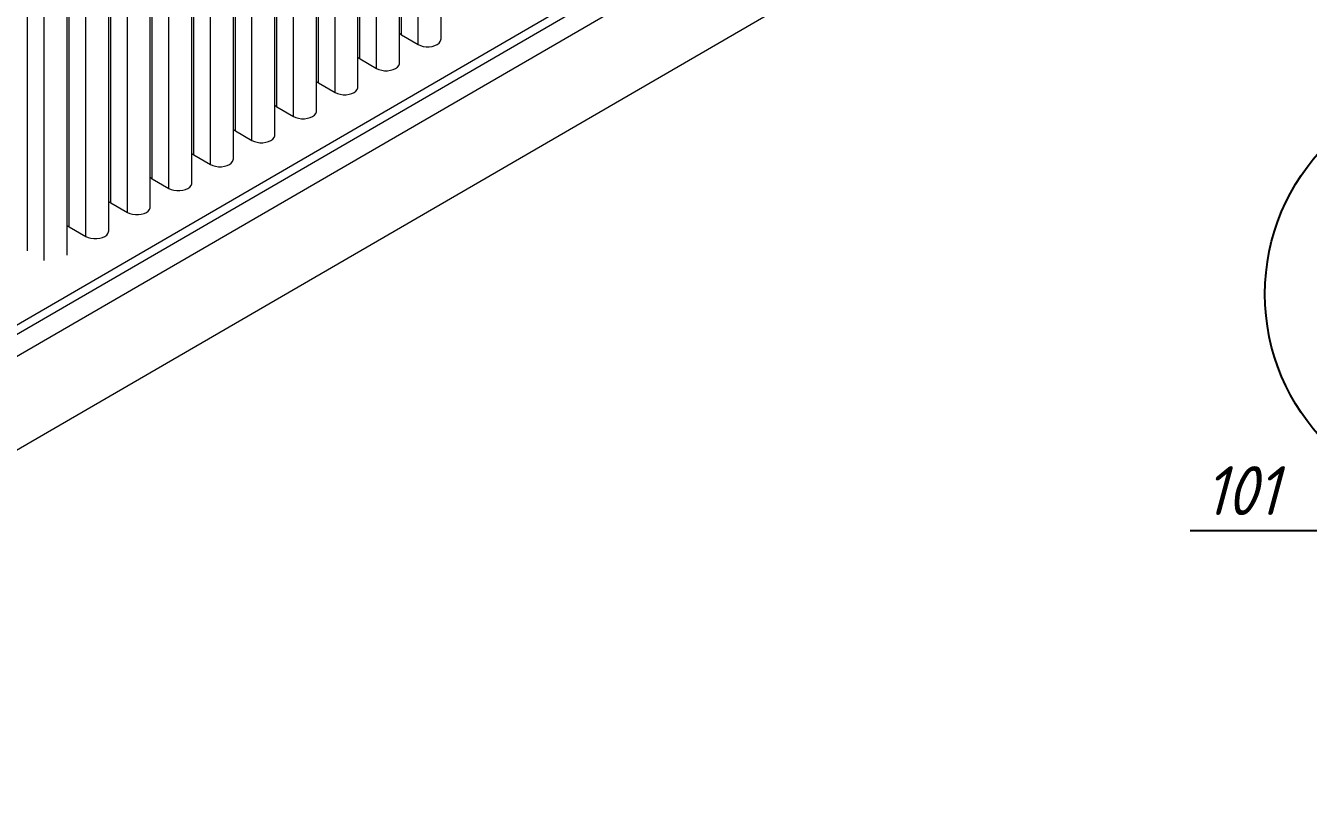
# Model space of a CAD drawing. Header units: millimetres. Extents: x 18217 to 37054, y 415 to 7180.
# Drawn here: x 19131 to 20048, y 2321 to 2879 of the extents above; entities that cross this region are included whole.
import ezdxf

# ---------------------------------------------------------------- set-up
doc = ezdxf.new("R2010")
doc.units = ezdxf.units.MM
doc.styles.add('GENISO', font='geniso.shx', dxfattribs={"oblique": 15})
doc.dimstyles.new('Scale 1B2', dxfattribs={"dimscale": 14, "dimtxt": 2.5, "dimasz": 2.5, "dimexe": 1, "dimexo": 1, "dimgap": 0.8, "dimtad": 1, "dimdec": 0, "dimlfac": 0.5, "dimzin": 0, "dimtxsty": 'GENISO', "dimcen": 2.5, "dimclrd": 1, "dimclre": 1, "dimclrt": 256, "dimadec": 0, "dimazin": 0, "dimtfac": 1, "dimtdec": 0, "dimtmove": 0, "dimatfit": 3, "dimfxl": 1, "dimtzin": 0, "dimlwd": -1, "dimlwe": -1, "dimarcsym": 0})

# ---------------------------------------------------------------- blocks, each defined once
blk = doc.blocks.new('sdasdasdasdas')
at = {"linetype": 'ByBlock', "lineweight": 9}
for p, q in [((20121.72, 2263.82), (20121.72, 2626.47)), ((20145.28, 2261.27), (20145.28, 2625.09)), ((20131.62, 2258.11), (20131.62, 2620.75)), ((20096.97, 2249.53), (20096.97, 2612.18)), ((20106.87, 2243.82), (20106.87, 2606.46)), ((20120.53, 2246.99), (20120.53, 2610.81)), ((20072.23, 2235.25), (20072.23, 2597.89)), ((20082.13, 2229.53), (20082.13, 2592.18)), ((20095.78, 2232.7), (20095.78, 2596.52)), ((20047.48, 2220.96), (20047.48, 2583.6)), ((20057.38, 2215.25), (20057.38, 2577.89)), ((20071.03, 2218.41), (20071.03, 2582.23)), ((20022.73, 2206.67), (20022.73, 2569.32)), ((20046.28, 2204.13), (20046.28, 2567.94)), ((20032.63, 2200.96), (20032.63, 2563.6)), ((19997.98, 2192.39), (19997.98, 2555.03)), ((20021.54, 2189.84), (20021.54, 2553.66)), ((20007.88, 2186.67), (20007.88, 2549.32)), ((19973.23, 2178.1), (19973.23, 2540.74)), ((19996.79, 2175.55), (19996.79, 2539.37)), ((19983.13, 2172.38), (19983.13, 2535.03)), ((19948.48, 2163.81), (19948.48, 2526.46)), ((19972.04, 2161.26), (19972.04, 2525.08)), ((20661.95, 2518.13), (19526.11, 1859.93)), ((19958.38, 2158.1), (19958.38, 2520.74)), ((19923.73, 2149.52), (19923.73, 2512.17)), ((19933.63, 2143.81), (19933.63, 2506.45)), ((19947.29, 2146.98), (19947.29, 2510.8)), ((20597.61, 2499.76), (19576.53, 1907.82)), ((20602.56, 2496.91), (19576.53, 1902.11)), ((19898.98, 2135.24), (19898.98, 2497.88)), ((19908.88, 2129.52), (19908.88, 2492.17)), ((19922.54, 2132.69), (19922.54, 2496.51)), ((19526.11, 1804.41), (20661.95, 2462.61)), ((20121.73, 2263.82), (20131.62, 2258.11)), ((20096.98, 2249.53), (20106.88, 2243.82)), ((20072.23, 2235.25), (20082.13, 2229.53)), ((20047.48, 2220.96), (20057.38, 2215.24)), ((20022.73, 2206.67), (20032.63, 2200.96)), ((19997.98, 2192.39), (20007.88, 2186.67)), ((19973.23, 2178.1), (19983.13, 2172.38)), ((19948.48, 2163.81), (19958.38, 2158.1)), ((19923.74, 2149.52), (19933.63, 2143.81))]:
    blk.add_line(p, q, dxfattribs=at)
at = {"linetype": 'ByBlock', "lineweight": 9, "flags": 128}
for points in [[(20120.53, 2264.7), (20120.61, 2264.63), (20121.73, 2263.82)], [(20131.62, 2258.11), (20133.03, 2257.46), (20134.64, 2257.01), (20136.39, 2256.78), (20138.18, 2256.78), (20139.92, 2257.01), (20141.54, 2257.46), (20142.94, 2258.11), (20144.06, 2258.91), (20144.83, 2259.85), (20145.23, 2260.85), (20145.28, 2261.47)], [(20095.78, 2250.41), (20095.86, 2250.34), (20096.98, 2249.53)], [(20106.88, 2243.82), (20108.28, 2243.17), (20109.89, 2242.73), (20111.64, 2242.5), (20113.43, 2242.5), (20115.18, 2242.73), (20116.79, 2243.17), (20118.19, 2243.82), (20119.31, 2244.63), (20120.08, 2245.56), (20120.48, 2246.57), (20120.53, 2247.18)], [(20071.03, 2236.13), (20071.11, 2236.06), (20072.23, 2235.25)], [(20082.13, 2229.53), (20083.53, 2228.89), (20085.14, 2228.44), (20086.89, 2228.21), (20088.68, 2228.21), (20090.43, 2228.44), (20092.04, 2228.89), (20093.44, 2229.53), (20094.56, 2230.34), (20095.34, 2231.27), (20095.73, 2232.28), (20095.78, 2232.89)], [(20046.28, 2221.84), (20046.36, 2221.77), (20047.48, 2220.96)], [(20057.38, 2215.24), (20058.78, 2214.6), (20060.39, 2214.15), (20062.14, 2213.92), (20063.93, 2213.92), (20065.68, 2214.15), (20067.29, 2214.6), (20068.69, 2215.24), (20069.81, 2216.05), (20070.59, 2216.99), (20070.99, 2217.99), (20071.03, 2218.61)], [(20021.54, 2207.55), (20021.61, 2207.48), (20022.73, 2206.67)], [(20032.63, 2200.96), (20034.03, 2200.31), (20035.64, 2199.86), (20037.39, 2199.63), (20039.18, 2199.63), (20040.93, 2199.86), (20042.54, 2200.31), (20043.94, 2200.96), (20045.06, 2201.77), (20045.84, 2202.7), (20046.24, 2203.71), (20046.28, 2204.32)], [(19996.79, 2193.27), (19996.86, 2193.19), (19997.98, 2192.39)], [(20007.88, 2186.67), (20009.28, 2186.03), (20010.9, 2185.58), (20012.64, 2185.35), (20014.43, 2185.35), (20016.18, 2185.58), (20017.79, 2186.03), (20019.19, 2186.67), (20020.31, 2187.48), (20021.09, 2188.41), (20021.49, 2189.42), (20021.54, 2190.03)], [(19972.04, 2178.98), (19972.12, 2178.91), (19973.23, 2178.1)], [(19983.13, 2172.38), (19984.53, 2171.74), (19986.15, 2171.29), (19987.89, 2171.06), (19989.69, 2171.06), (19991.43, 2171.29), (19993.05, 2171.74), (19994.45, 2172.38), (19995.56, 2173.19), (19996.34, 2174.12), (19996.74, 2175.13), (19996.79, 2175.75)], [(19947.29, 2164.69), (19947.37, 2164.62), (19948.48, 2163.81)], [(19958.38, 2158.1), (19959.78, 2157.45), (19961.4, 2157), (19963.14, 2156.77), (19964.94, 2156.77), (19966.68, 2157), (19968.3, 2157.45), (19969.7, 2158.1), (19970.81, 2158.9), (19971.59, 2159.84), (19971.99, 2160.84), (19972.04, 2161.46)], [(19922.54, 2150.4), (19922.62, 2150.33), (19923.74, 2149.52)], [(19933.63, 2143.81), (19935.04, 2143.16), (19936.65, 2142.72), (19938.4, 2142.49), (19940.19, 2142.49), (19941.93, 2142.72), (19943.55, 2143.16), (19944.95, 2143.81), (19946.07, 2144.62), (19946.84, 2145.55), (19947.24, 2146.56), (19947.29, 2147.17)]]:
    blk.add_lwpolyline(points, dxfattribs=at)
blk = doc.blocks.new('*D192')
at = {"color": 1, "transparency": 16777216}
for p, q in [((20274.18, 2664.81), (20274.18, 2503.88)), ((20072.18, 2573.81), (20072.18, 2503.88)), ((20072.18, 2517.88), (19963.91, 2517.88)), ((20239.18, 2517.88), (20107.18, 2517.88))]:
    blk.add_line(p, q, dxfattribs=at)
for points in [[(20107.18, 2523.71), (20107.18, 2512.04), (20072.18, 2517.88)], [(20239.18, 2523.71), (20239.18, 2512.04), (20274.18, 2517.88)]]:
    blk.add_solid(points, dxfattribs=at)
at = {"layer": 'Defpoints', "color": 0, "transparency": 16777216}
for p in [(20274.18, 2678.81), (20072.18, 2587.81), (20072.18, 2517.88)]:
    blk.add_point(p, dxfattribs=at)
at = {"transparency": 16777216, "insert": (20000.54, 2546.58), "char_height": 35, "attachment_point": 5, "style": 'GENISO'}
blk.add_mtext('101', dxfattribs=at)

msp = doc.modelspace()

# ---------------------------------------------------------------- linework, layer by layer
at = {"color": 240, "true_color": 0xed1f24}
msp.add_circle((20168.7, 2687.04), 151.39, dxfattribs=at)

# ---------------------------------------------------------------- block references
at = {"xscale": 1.2, "yscale": 1.2, "zscale": 1.2}
msp.add_blockref('sdasdasdasdas', (-4746.03, 155.66), dxfattribs=at)

# ---------------------------------------------------------------- dimensions: what is measured, and where the dimension line sits
at = {"color": 240, "true_color": 0xed1f24}
dim = msp.add_linear_dim(base=(20072.18, 2517.88), p1=(20274.18, 2678.81), p2=(20072.18, 2587.81), dimstyle='Scale 1B2', dxfattribs=at)
dim.commit()
dim.dimension.update_dxf_attribs({"geometry": '*D192', "text_midpoint": (20000.54, 2517.88), "dimtype": 160})

doc.saveas('drawing.dxf')
